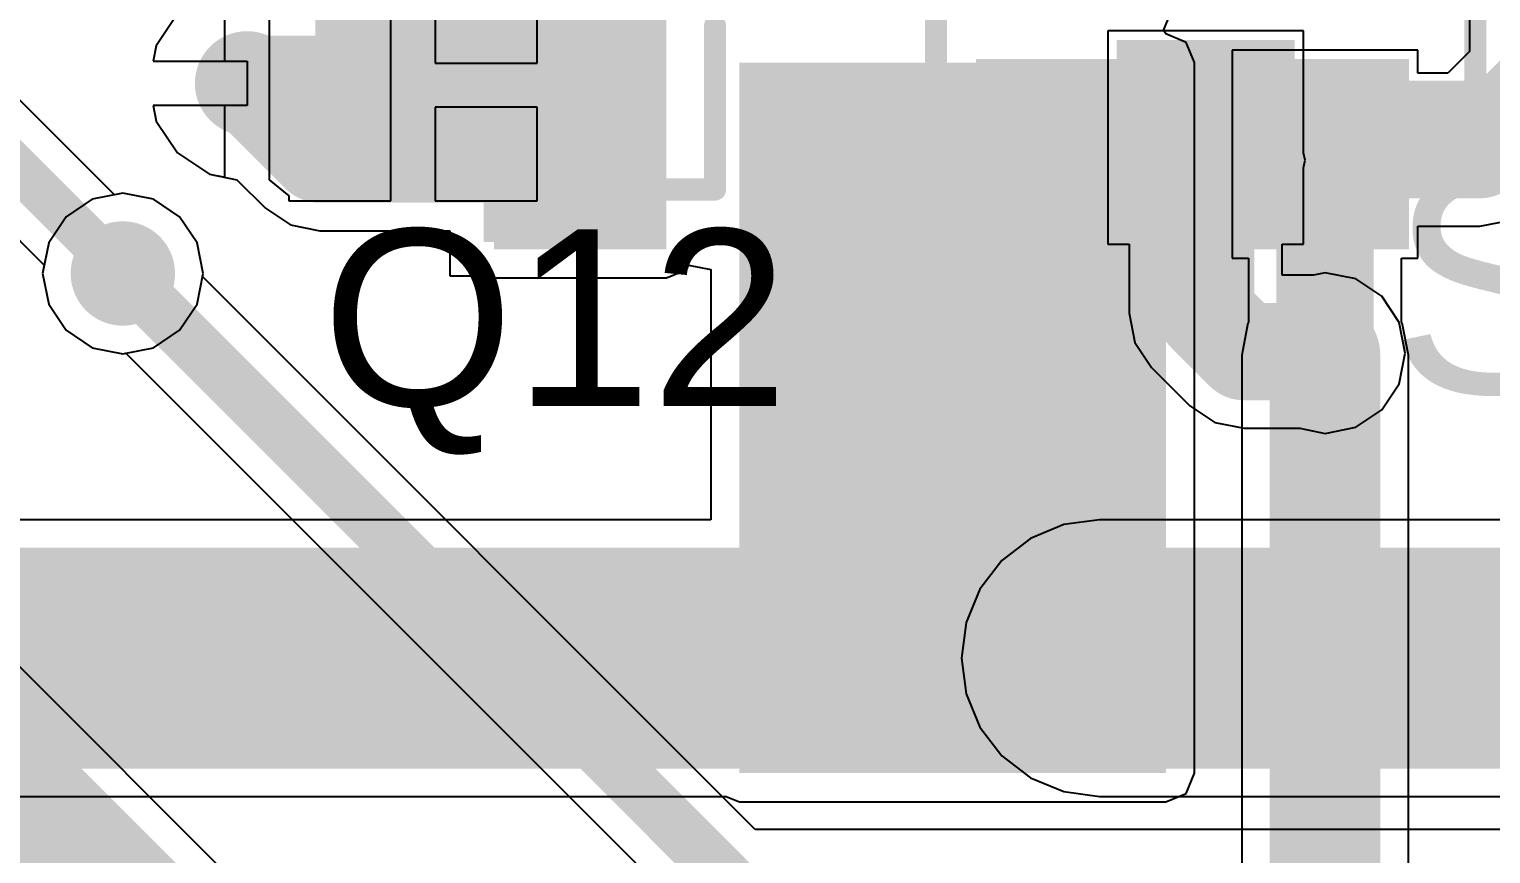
# Model space of a CAD drawing. Header units: millimetres. Extents: x 0 to 214, y 0 to 214.
# Drawn here: x 4.3708 to 4.7015, y 0.5388 to 0.7252 of the extents above; entities that cross this region are included whole.
import ezdxf

# ---------------------------------------------------------------- set-up
doc = ezdxf.new("R2010")
doc.units = ezdxf.units.MM
doc.header["$MEASUREMENT"] = 0
for name, color, linetype in [('BottomLayer', 5, 'Continuous'), ('BottomPaste', 16, 'Continuous'), ('BottomSolder', 6, 'Continuous'), ('TopLayer', 1, 'Continuous'), ('TopOverlay', 2, 'Continuous'), ('TopPaste', 8, 'Continuous'), ('TopSolder', 216, 'Continuous'), ('ViaHoleLayer', 16, 'Continuous')]:
    doc.layers.add(name, color=color, linetype=linetype)
doc.styles.add('Arial', font='', dxfattribs={"height": 0.2})
doc.styles.get('Arial').set_extended_font_data('Arial')

# ---------------------------------------------------------------- blocks, each defined once
blk = doc.blocks.new('SOT_23_161')
at = {"layer": 'TopLayer'}
for points in [[(-0.01614, 0.05748), (0.01614, 0.05748), (0.01614, 0.02126), (-0.01614, 0.02126)], [(-0.05354, -0.02126), (-0.02126, -0.02126), (-0.02126, -0.05748), (-0.05354, -0.05748)], [(0.02126, -0.02126), (0.05354, -0.02126), (0.05354, -0.05748), (0.02126, -0.05748)]]:
    blk.add_hatch(color=1, dxfattribs=at).paths.add_polyline_path(points)
at = {"layer": 'TopPaste'}
for points in [[(-0.01614, 0.05748), (0.01614, 0.05748), (0.01614, 0.02126), (-0.01614, 0.02126)], [(-0.05354, -0.02126), (-0.02126, -0.02126), (-0.02126, -0.05748), (-0.05354, -0.05748)], [(0.02126, -0.02126), (0.05354, -0.02126), (0.05354, -0.05748), (0.02126, -0.05748)]]:
    blk.add_hatch(color=8, dxfattribs=at).paths.add_polyline_path(points)
at = {"layer": 'TopSolder'}
for points in [[(-0.02014, 0.06148), (0.02014, 0.06148), (0.02014, 0.01726), (-0.02014, 0.01726)], [(-0.05754, -0.01726), (-0.01726, -0.01726), (-0.01726, -0.06148), (-0.05754, -0.06148)], [(0.01726, -0.01726), (0.05754, -0.01726), (0.05754, -0.06148), (0.01726, -0.06148)]]:
    blk.add_hatch(color=216, dxfattribs=at).paths.add_polyline_path(points)
at = {"layer": 'TopOverlay', "const_width": 0.005}
for points in [[(-0.024, 0.029), (-0.061, 0.029)], [(-0.061, 0.029), (-0.061, -0.027)], [(0.061, 0.029), (0.024, 0.029)], [(0.061, 0.029), (0.061, -0.027)], [(0.013, -0.029), (-0.013, -0.029)]]:
    blk.add_lwpolyline(points, dxfattribs=at)
at = {"layer": 'TopOverlay'}
for points, const_width in [([(-0.06225, 0.029, 1), (-0.05975, 0.029, 1)], 0.0025), ([(-0.06225, 0.029, 1), (-0.05975, 0.029, 1)], 0.0025), ([(-0.02525, 0.029, 1), (-0.02275, 0.029, 1)], 0.0025), ([(0.02275, 0.029, 1), (0.02525, 0.029, 1)], 0.0025), ([(0.05975, 0.029, 1), (0.06225, 0.029, 1)], 0.0025), ([(0.05975, 0.029, 1), (0.06225, 0.029, 1)], 0.0025), ([(-0.06225, -0.027, 1), (-0.05975, -0.027, 1)], 0.0025), ([(0.05975, -0.027, 1), (0.06225, -0.027, 1)], 0.0025), ([(-0.01425, -0.029, 1), (-0.01175, -0.029, 1)], 0.0025), ([(0.01175, -0.029, 1), (0.01425, -0.029, 1)], 0.0025), ([(-0.06439, -0.045, 1), (-0.07161, -0.045, 1)], 0.01), ([(-0.07411, -0.045, 1), (-0.06911, -0.045, 1)], 0.005), ([(-0.06689, -0.045, 1), (-0.06189, -0.045, 1)], 0.005)]:
    blk.add_lwpolyline(points, format="xyb", close=True, dxfattribs=dict(at, const_width=const_width))
blk = doc.blocks.new('RES_0603_B_294')
at = {"layer": 'BottomLayer'}
for points in [[(-0.045, -0.0175), (-0.045, 0.0175), (-0.015, 0.0175), (-0.015, -0.0175)], [(0.015, -0.0175), (0.015, 0.0175), (0.045, 0.0175), (0.045, -0.0175)]]:
    blk.add_hatch(color=5, dxfattribs=at).paths.add_polyline_path(points)
at = {"layer": 'BottomPaste'}
for points in [[(-0.045, -0.0175), (-0.045, 0.0175), (-0.015, 0.0175), (-0.015, -0.0175)], [(0.015, -0.0175), (0.015, 0.0175), (0.045, 0.0175), (0.045, -0.0175)]]:
    blk.add_hatch(color=16, dxfattribs=at).paths.add_polyline_path(points)
at = {"layer": 'BottomSolder'}
for points in [[(-0.049, -0.0215), (-0.049, 0.0215), (-0.011, 0.0215), (-0.011, -0.0215)], [(0.011, -0.0215), (0.011, 0.0215), (0.049, 0.0215), (0.049, -0.0215)]]:
    blk.add_hatch(color=6, dxfattribs=at).paths.add_polyline_path(points)
blk = doc.blocks.new('SOT_23_319')
at = {"layer": 'TopLayer'}
for points in [[(-0.01614, 0.05748), (0.01614, 0.05748), (0.01614, 0.02126), (-0.01614, 0.02126)], [(-0.05354, -0.02126), (-0.02126, -0.02126), (-0.02126, -0.05748), (-0.05354, -0.05748)], [(0.02126, -0.02126), (0.05354, -0.02126), (0.05354, -0.05748), (0.02126, -0.05748)]]:
    blk.add_hatch(color=1, dxfattribs=at).paths.add_polyline_path(points)
at = {"layer": 'TopPaste'}
for points in [[(-0.01614, 0.05748), (0.01614, 0.05748), (0.01614, 0.02126), (-0.01614, 0.02126)], [(-0.05354, -0.02126), (-0.02126, -0.02126), (-0.02126, -0.05748), (-0.05354, -0.05748)], [(0.02126, -0.02126), (0.05354, -0.02126), (0.05354, -0.05748), (0.02126, -0.05748)]]:
    blk.add_hatch(color=8, dxfattribs=at).paths.add_polyline_path(points)
at = {"layer": 'TopSolder'}
for points in [[(-0.02014, 0.06148), (0.02014, 0.06148), (0.02014, 0.01726), (-0.02014, 0.01726)], [(-0.05754, -0.01726), (-0.01726, -0.01726), (-0.01726, -0.06148), (-0.05754, -0.06148)], [(0.01726, -0.01726), (0.05754, -0.01726), (0.05754, -0.06148), (0.01726, -0.06148)]]:
    blk.add_hatch(color=216, dxfattribs=at).paths.add_polyline_path(points)
at = {"layer": 'TopOverlay', "const_width": 0.005}
for points in [[(-0.061, -0.027), (-0.061, 0.029)], [(-0.024, 0.029), (-0.061, 0.029)], [(0.061, 0.029), (0.024, 0.029)], [(0.061, -0.027), (0.061, 0.029)], [(0.013, -0.029), (-0.013, -0.029)]]:
    blk.add_lwpolyline(points, dxfattribs=at)
at = {"layer": 'TopOverlay'}
for points, const_width in [([(-0.06225, 0.029, 1), (-0.05975, 0.029, 1)], 0.0025), ([(-0.06225, 0.029, 1), (-0.05975, 0.029, 1)], 0.0025), ([(-0.02525, 0.029, 1), (-0.02275, 0.029, 1)], 0.0025), ([(0.02275, 0.029, 1), (0.02525, 0.029, 1)], 0.0025), ([(0.05975, 0.029, 1), (0.06225, 0.029, 1)], 0.0025), ([(0.05975, 0.029, 1), (0.06225, 0.029, 1)], 0.0025), ([(-0.06225, -0.027, 1), (-0.05975, -0.027, 1)], 0.0025), ([(0.05975, -0.027, 1), (0.06225, -0.027, 1)], 0.0025), ([(-0.01425, -0.029, 1), (-0.01175, -0.029, 1)], 0.0025), ([(0.01175, -0.029, 1), (0.01425, -0.029, 1)], 0.0025), ([(-0.06439, -0.045, 1), (-0.07161, -0.045, 1)], 0.01), ([(-0.07411, -0.045, 1), (-0.06911, -0.045, 1)], 0.005), ([(-0.06689, -0.045, 1), (-0.06189, -0.045, 1)], 0.005)]:
    blk.add_lwpolyline(points, format="xyb", close=True, dxfattribs=dict(at, const_width=const_width))
blk = doc.blocks.new('C__0603_B_341')
at = {"layer": 'BottomLayer'}
for points in [[(-0.045, -0.0175), (-0.045, 0.0175), (-0.015, 0.0175), (-0.015, -0.0175)], [(0.015, -0.0175), (0.015, 0.0175), (0.045, 0.0175), (0.045, -0.0175)]]:
    blk.add_hatch(color=5, dxfattribs=at).paths.add_polyline_path(points)
at = {"layer": 'BottomPaste'}
for points in [[(-0.045, -0.0175), (-0.045, 0.0175), (-0.015, 0.0175), (-0.015, -0.0175)], [(0.015, -0.0175), (0.015, 0.0175), (0.045, 0.0175), (0.045, -0.0175)]]:
    blk.add_hatch(color=16, dxfattribs=at).paths.add_polyline_path(points)
at = {"layer": 'BottomSolder'}
for points in [[(-0.04736, -0.01986), (-0.04736, 0.01986), (-0.01264, 0.01986), (-0.01264, -0.01986)], [(0.01264, -0.01986), (0.01264, 0.01986), (0.04736, 0.01986), (0.04736, -0.01986)]]:
    blk.add_hatch(color=6, dxfattribs=at).paths.add_polyline_path(points)

msp = doc.modelspace()

# ---------------------------------------------------------------- hatches: boundary and pattern name
at = {"layer": 'BottomLayer'}
for points in [[(4.476, 0.6755), (4.515, 0.6755), (4.515, 0.7705), (4.476, 0.7705)], [(4.628, 0.557), (4.628, 0.71769), (4.5315, 0.71769), (4.5315, 0.557)]]:
    msp.add_hatch(color=5, dxfattribs=at).paths.add_polyline_path(points)
h = msp.add_hatch(color=5, dxfattribs=at)
edge = h.paths.add_edge_path()
edge.add_arc((4.42011, 0.713), 0.01181, 0, 360)
h = msp.add_hatch(color=5, dxfattribs=at)
edge = h.paths.add_edge_path()
edge.add_arc((4.392, 0.67), 0.01181, 0, 360)
h = msp.add_hatch(color=5, dxfattribs=at)
edge = h.paths.add_edge_path()
edge.add_arc((4.664, 0.652), 0.01181, 0, 360)
h = msp.add_hatch(color=5, dxfattribs=at)
edge = h.paths.add_edge_path()
edge.add_arc((4.613, 0.583), 0.01181, 0, 360)
at = {"layer": 'BottomSolder'}
h = msp.add_hatch(color=6, dxfattribs=at)
edge = h.paths.add_edge_path()
edge.add_arc((4.42011, 0.713), 0.00591, 0, 360)
h = msp.add_hatch(color=6, dxfattribs=at)
edge = h.paths.add_edge_path()
edge.add_arc((4.392, 0.67), 0.00591, 0, 360)
h = msp.add_hatch(color=6, dxfattribs=at)
edge = h.paths.add_edge_path()
edge.add_arc((4.664, 0.652), 0.00591, 0, 360)
h = msp.add_hatch(color=6, dxfattribs=at)
edge = h.paths.add_edge_path()
edge.add_arc((4.613, 0.583), 0.00591, 0, 360)
at = {"layer": 'TopLayer'}
h = msp.add_hatch(color=1, dxfattribs=at)
edge = h.paths.add_edge_path()
edge.add_arc((4.42011, 0.713), 0.01181, 0, 360)
h = msp.add_hatch(color=1, dxfattribs=at)
edge = h.paths.add_edge_path()
edge.add_arc((4.392, 0.67), 0.01181, 0, 360)
h = msp.add_hatch(color=1, dxfattribs=at)
edge = h.paths.add_edge_path()
edge.add_arc((4.664, 0.652), 0.01181, 0, 360)
h = msp.add_hatch(color=1, dxfattribs=at)
edge = h.paths.add_edge_path()
edge.add_arc((4.613, 0.583), 0.01181, 0, 360)
at = {"layer": 'TopSolder'}
h = msp.add_hatch(color=216, dxfattribs=at)
edge = h.paths.add_edge_path()
edge.add_arc((4.42011, 0.713), 0.00591, 0, 360)
h = msp.add_hatch(color=216, dxfattribs=at)
edge = h.paths.add_edge_path()
edge.add_arc((4.392, 0.67), 0.00591, 0, 360)
h = msp.add_hatch(color=216, dxfattribs=at)
edge = h.paths.add_edge_path()
edge.add_arc((4.664, 0.652), 0.00591, 0, 360)
h = msp.add_hatch(color=216, dxfattribs=at)
edge = h.paths.add_edge_path()
edge.add_arc((4.613, 0.583), 0.00591, 0, 360)
at = {"layer": 'ViaHoleLayer'}
h = msp.add_hatch(color=16, dxfattribs=at)
edge = h.paths.add_edge_path()
edge.add_arc((4.42011, 0.713), 0.00591, 0, 360)
h = msp.add_hatch(color=16, dxfattribs=at)
edge = h.paths.add_edge_path()
edge.add_arc((4.392, 0.67), 0.00591, 0, 360)
h = msp.add_hatch(color=16, dxfattribs=at)
edge = h.paths.add_edge_path()
edge.add_arc((4.664, 0.652), 0.00591, 0, 360)
h = msp.add_hatch(color=16, dxfattribs=at)
edge = h.paths.add_edge_path()
edge.add_arc((4.613, 0.583), 0.00591, 0, 360)

# ---------------------------------------------------------------- linework, layer by layer
at = {"layer": 'BottomLayer'}
for p, q in [((4.69667, 0.80282), (4.69667, 0.72018)), ((4.39008, 0.68778), (4.31628, 0.76158)), ((4.30024, 0.7459), (4.37422, 0.67192)), ((4.40438, 0.72872), (4.39956, 0.72151)), ((4.62746, 0.72499), (4.62849, 0.7275)), ((4.628, 0.72418), (4.62746, 0.72499)), ((4.39956, 0.72151), (4.39886, 0.718)), ((4.63259, 0.72228), (4.628, 0.72418)), ((4.63449, 0.71769), (4.63259, 0.72228)), ((4.39886, 0.718), (4.42011, 0.718)), ((4.42011, 0.718), (4.42011, 0.708)), ((4.63449, 0.557), (4.63449, 0.71769)), ((4.685, 0.7205), (4.643, 0.7205)), ((4.643, 0.7205), (4.643, 0.6735)), ((4.685, 0.71533), (4.685, 0.7205)), ((4.69667, 0.72018), (4.69182, 0.71533)), ((4.69182, 0.71533), (4.685, 0.71533)), ((4.42011, 0.708), (4.39886, 0.708)), ((4.39886, 0.708), (4.39956, 0.70449)), ((4.39956, 0.70449), (4.40438, 0.69728)), ((4.40438, 0.69728), (4.4116, 0.69245)), ((4.4116, 0.69245), (4.41782, 0.69122)), ((4.41782, 0.69122), (4.42429, 0.68474)), ((4.392, 0.68816), (4.39008, 0.68778)), ((4.39895, 0.68678), (4.392, 0.68816)), ((4.40484, 0.68284), (4.39895, 0.68678)), ((4.42429, 0.68474), (4.42991, 0.68099)), ((4.40878, 0.67695), (4.40484, 0.68284)), ((4.699, 0.68067), (4.70563, 0.68199)), ((4.42991, 0.68099), (4.43655, 0.67967)), ((4.43655, 0.67967), (4.466, 0.67967)), ((4.466, 0.67967), (4.466, 0.6695)), ((4.685, 0.6735), (4.685, 0.68067)), ((4.685, 0.68067), (4.699, 0.68067)), ((4.41016, 0.67), (4.40878, 0.67695)), ((4.37422, 0.67192), (4.37384, 0.67)), ((4.51959, 0.67091), (4.52001, 0.67191)), ((4.52001, 0.67191), (4.52501, 0.67091)), ((4.643, 0.6735), (4.64667, 0.6735)), ((4.64667, 0.6735), (4.64667, 0.65892)), ((4.68133, 0.65892), (4.68133, 0.6735)), ((4.68133, 0.6735), (4.685, 0.6735)), ((4.37384, 0.67), (4.37522, 0.66305)), ((4.40878, 0.66305), (4.41016, 0.67)), ((4.466, 0.6695), (4.47481, 0.6695)), ((4.47481, 0.6695), (4.476, 0.66901)), ((4.476, 0.66901), (4.515, 0.66901)), ((4.515, 0.66901), (4.51959, 0.67091)), ((4.52501, 0.67091), (4.52501, 0.61427)), ((4.37522, 0.66305), (4.37916, 0.65716)), ((4.40484, 0.65716), (4.40878, 0.66305)), ((4.64657, 0.65878), (4.64514, 0.65156)), ((4.64667, 0.65892), (4.64657, 0.65878)), ((4.68143, 0.65878), (4.68133, 0.65892)), ((4.68286, 0.65156), (4.68143, 0.65878)), ((4.37916, 0.65716), (4.38505, 0.65322)), ((4.39895, 0.65322), (4.40484, 0.65716)), ((4.38505, 0.65322), (4.392, 0.65184)), ((4.392, 0.65184), (4.39895, 0.65322)), ((4.64514, 0.65156), (4.64514, 0.43565)), ((4.68286, 0.42784), (4.68286, 0.65156)), ((4.52501, 0.61427), (4.296, 0.61427)), ((4.63259, 0.55241), (4.63449, 0.557)), ((4.628, 0.55051), (4.63259, 0.55241)), ((4.296, 0.55173), (4.52854, 0.55173)), ((4.52854, 0.55173), (4.5315, 0.55051)), ((4.5315, 0.55051), (4.628, 0.55051))]:
    msp.add_line(p, q, dxfattribs=at)
for points, const_width in [([(4.30506, 0.75694), (4.392, 0.67)], 0.01), ([(4.42011, 0.713), (4.42055, 0.713)], 0.022), ([(4.42055, 0.713), (4.43655, 0.697)], 0.022), ([(4.699, 0.698), (4.714, 0.713)], 0.022), ([(4.43655, 0.697), (4.491, 0.697)], 0.022), ([(4.664, 0.697), (4.665, 0.698)], 0.022), ([(4.664, 0.65744), (4.664, 0.697)], 0.022), ([(4.665, 0.698), (4.699, 0.698)], 0.022), ([(4.57975, 0.60625), (4.57975, 0.63734)], 0.05), ([(4.664, 0.42784), (4.664, 0.65156)], 0.025), ([(4.5565, 0.583), (4.57975, 0.60625)], 0.05), ([(4.296, 0.583), (4.5565, 0.583)], 0.05)]:
    msp.add_lwpolyline(points, dxfattribs=dict(at, const_width=const_width))
for points, const_width in [([(4.41461, 0.713, 1), (4.42561, 0.713, 1)], 0.011), ([(4.41505, 0.713, 1), (4.42605, 0.713, 1)], 0.011), ([(4.41505, 0.713, 1), (4.42605, 0.713, 1)], 0.011), ([(4.43105, 0.697, 1), (4.44205, 0.697, 1)], 0.011), ([(4.43105, 0.697, 1), (4.44205, 0.697, 1)], 0.011), ([(4.4855, 0.697, 1), (4.4965, 0.697, 1)], 0.011), ([(4.6585, 0.697, 1), (4.6695, 0.697, 1)], 0.011), ([(4.6585, 0.697, 1), (4.6695, 0.697, 1)], 0.011), ([(4.6595, 0.698, 1), (4.6705, 0.698, 1)], 0.011), ([(4.6595, 0.698, 1), (4.6705, 0.698, 1)], 0.011), ([(4.6935, 0.698, 1), (4.7045, 0.698, 1)], 0.011), ([(4.6935, 0.698, 1), (4.7045, 0.698, 1)], 0.011), ([(4.3895, 0.67, 1), (4.3945, 0.67, 1)], 0.005), ([(4.6585, 0.65744, 1), (4.6695, 0.65744, 1)], 0.011), ([(4.56725, 0.63734, 1), (4.59225, 0.63734, 1)], 0.025), ([(4.65775, 0.65156, 1), (4.67025, 0.65156, 1)], 0.0125), ([(4.56725, 0.60625, 1), (4.59225, 0.60625, 1)], 0.025), ([(4.56725, 0.60625, 1), (4.59225, 0.60625, 1)], 0.025), ([(4.544, 0.583, 1), (4.569, 0.583, 1)], 0.025), ([(4.544, 0.583, 1), (4.569, 0.583, 1)], 0.025)]:
    msp.add_lwpolyline(points, format="xyb", close=True, dxfattribs=dict(at, const_width=const_width))
at = {"layer": 'TopLayer'}
for p, q in [((4.45263, 0.7126), (4.45263, 0.73874)), ((4.46263, 0.73874), (4.46263, 0.7176)), ((4.48574, 0.7176), (4.48574, 0.73874)), ((4.41511, 0.718), (4.41511, 0.73424)), ((4.42511, 0.73484), (4.42511, 0.713)), ((4.40438, 0.72872), (4.39956, 0.72151)), ((4.65914, 0.72485), (4.61486, 0.72485)), ((4.61486, 0.72485), (4.61486, 0.67663)), ((4.65914, 0.69727), (4.65914, 0.72485)), ((4.39956, 0.72151), (4.39886, 0.718)), ((4.39886, 0.718), (4.41511, 0.718)), ((4.46263, 0.7176), (4.48574, 0.7176)), ((4.42511, 0.713), (4.42511, 0.69116)), ((4.45263, 0.68646), (4.45263, 0.7126)), ((4.41511, 0.708), (4.39886, 0.708)), ((4.39886, 0.708), (4.39956, 0.70449)), ((4.41511, 0.69176), (4.41511, 0.708)), ((4.39956, 0.70449), (4.40438, 0.69728)), ((4.48574, 0.7076), (4.46263, 0.7076)), ((4.46263, 0.7076), (4.46263, 0.68646)), ((4.48574, 0.68646), (4.48574, 0.7076)), ((4.40438, 0.69728), (4.4116, 0.69245)), ((4.65947, 0.6956), (4.65914, 0.69727)), ((4.65914, 0.69392), (4.65947, 0.6956)), ((4.4116, 0.69245), (4.41511, 0.69176)), ((4.42511, 0.69116), (4.42952, 0.68754)), ((4.65914, 0.67663), (4.65914, 0.69392)), ((4.392, 0.68816), (4.38505, 0.68678)), ((4.39895, 0.68678), (4.392, 0.68816)), ((4.38505, 0.68678), (4.37916, 0.68284)), ((4.40484, 0.68284), (4.39895, 0.68678)), ((4.42952, 0.68754), (4.42952, 0.68646)), ((4.42952, 0.68646), (4.45263, 0.68646)), ((4.46263, 0.68646), (4.48574, 0.68646)), ((4.37916, 0.68284), (4.37522, 0.67695)), ((4.40878, 0.67695), (4.40484, 0.68284)), ((4.37522, 0.67695), (4.37384, 0.67)), ((4.41016, 0.67), (4.40878, 0.67695)), ((4.61486, 0.67663), (4.61967, 0.67663)), ((4.61967, 0.67663), (4.61967, 0.661)), ((4.65433, 0.66964), (4.65433, 0.67663)), ((4.65433, 0.67663), (4.65914, 0.67663)), ((4.37384, 0.67), (4.37522, 0.66305)), ((4.41002, 0.66929), (4.41016, 0.67)), ((4.53507, 0.54424), (4.41002, 0.66929)), ((4.6614, 0.66964), (4.65433, 0.66964)), ((4.664, 0.67016), (4.6614, 0.66964)), ((4.67095, 0.66878), (4.664, 0.67016)), ((4.67684, 0.66484), (4.67095, 0.66878)), ((4.68078, 0.65895), (4.67684, 0.66484)), ((4.37522, 0.66305), (4.37916, 0.65716)), ((4.61967, 0.661), (4.62099, 0.65437)), ((4.68216, 0.652), (4.68078, 0.65895)), ((4.37916, 0.65716), (4.38505, 0.65322)), ((4.38505, 0.65322), (4.392, 0.65184)), ((4.392, 0.65184), (4.39271, 0.65198)), ((4.39271, 0.65198), (4.52135, 0.52335)), ((4.62099, 0.65437), (4.62474, 0.64874)), ((4.68078, 0.64505), (4.68216, 0.652)), ((4.62474, 0.64874), (4.63343, 0.64005)), ((4.67684, 0.63916), (4.68078, 0.64505)), ((4.63343, 0.64005), (4.63906, 0.6363)), ((4.67095, 0.63522), (4.67684, 0.63916)), ((4.63906, 0.6363), (4.64569, 0.63498)), ((4.64569, 0.63498), (4.65828, 0.63498)), ((4.65828, 0.63498), (4.664, 0.63384)), ((4.664, 0.63384), (4.67095, 0.63522)), ((4.60491, 0.6132), (4.59737, 0.61008)), ((4.613, 0.61427), (4.60491, 0.6132)), ((4.88187, 0.61427), (4.613, 0.61427)), ((4.59737, 0.61008), (4.59089, 0.60511)), ((4.59089, 0.60511), (4.58592, 0.59863)), ((4.58592, 0.59863), (4.5828, 0.59109)), ((4.5828, 0.59109), (4.58173, 0.583)), ((4.45681, 0.49286), (4.36686, 0.58281)), ((4.58173, 0.583), (4.5828, 0.57491)), ((4.5828, 0.57491), (4.58592, 0.56737)), ((4.58592, 0.56737), (4.59089, 0.56089)), ((4.59089, 0.56089), (4.59737, 0.55592)), ((4.59737, 0.55592), (4.60491, 0.5528)), ((4.60491, 0.5528), (4.613, 0.55173)), ((4.613, 0.55173), (4.88187, 0.55173)), ((5.06993, 0.54424), (4.53507, 0.54424))]:
    msp.add_line(p, q, dxfattribs=at)
for points, const_width in [([(4.42031, 0.7128), (4.45743, 0.7128)], 0.022), ([(4.637, 0.661), (4.637, 0.70074)], 0.022), ([(4.637, 0.70074), (4.64214, 0.6956)], 0.022), ([(4.392, 0.67), (4.53, 0.532)], 0.012), ([(4.637, 0.661), (4.64569, 0.65231)], 0.022), ([(4.64569, 0.65231), (4.66369, 0.65231)], 0.022), ([(4.66369, 0.65231), (4.664, 0.652)], 0.022), ([(4.613, 0.583), (4.88187, 0.583)], 0.05), ([(4.348, 0.575), (4.449, 0.474)], 0.025)]:
    msp.add_lwpolyline(points, dxfattribs=dict(at, const_width=const_width))
for points, const_width in [([(4.41481, 0.7128, 1), (4.42581, 0.7128, 1)], 0.011), ([(4.45193, 0.7128, 1), (4.46293, 0.7128, 1)], 0.011), ([(4.6315, 0.70074, 1), (4.6425, 0.70074, 1)], 0.011), ([(4.6315, 0.70074, 1), (4.6425, 0.70074, 1)], 0.011), ([(4.63664, 0.6956, 1), (4.64764, 0.6956, 1)], 0.011), ([(4.389, 0.67, 1), (4.395, 0.67, 1)], 0.006), ([(4.6315, 0.661, 1), (4.6425, 0.661, 1)], 0.011), ([(4.6315, 0.661, 1), (4.6425, 0.661, 1)], 0.011), ([(4.64019, 0.65231, 1), (4.65119, 0.65231, 1)], 0.011), ([(4.64019, 0.65231, 1), (4.65119, 0.65231, 1)], 0.011), ([(4.65819, 0.65231, 1), (4.66919, 0.65231, 1)], 0.011), ([(4.65819, 0.65231, 1), (4.66919, 0.65231, 1)], 0.011), ([(4.6585, 0.652, 1), (4.6695, 0.652, 1)], 0.011), ([(4.6005, 0.583, 1), (4.6255, 0.583, 1)], 0.025)]:
    msp.add_lwpolyline(points, format="xyb", close=True, dxfattribs=dict(at, const_width=const_width))

# ---------------------------------------------------------------- block references
for name, p, rotation in [('SOT_23_319', (4.497, 0.75), 270), ('SOT_23_161', (4.637, 0.74011), 180), ('RES_0603_B_294', (4.634, 0.697), 180), ('C__0603_B_341', (4.521, 0.697), 180)]:
    msp.add_blockref(name, p, dxfattribs=dict(rotation=rotation))

# ---------------------------------------------------------------- texts
at = {"layer": 'TopOverlay', "style": 'Arial'}
for s, height, p in [('SB2', 0.05, (4.67837, 0.64299)), ('Q12', 0.04, (4.43702, 0.64001))]:
    msp.add_text(s, height=height, dxfattribs=at).set_placement(p)

doc.saveas('drawing.dxf')
